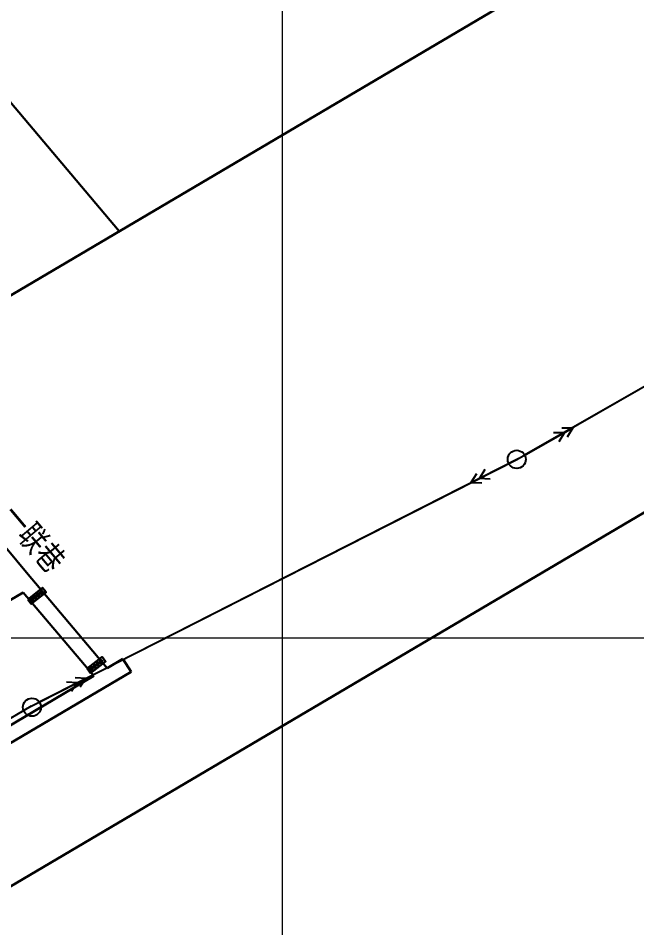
# Model space of a CAD drawing. Header units: millimetres. Extents: x 37412591 to 74834139, y 4258245 to 8527567.
# Drawn here: x 37415414.3 to 37415614.9, y 4259906 to 4260201 of the extents above; entities that cross this region are included whole.
import ezdxf

# ---------------------------------------------------------------- set-up
doc = ezdxf.new("R2010")
doc.units = ezdxf.units.MM
doc.layers.add('GXYZ', color=2, linetype='Continuous')
doc.layers.add('JMD', color=6, linetype='Continuous')
doc.layers.add('保安煤柱线', color=1, linetype='线圈线（保安煤柱线） ----0-----0----0-----0----0-----0--', lineweight=30)
doc.styles.add('标准', font='SimSun.ttf', dxfattribs={"width": 0.667})
doc.linetypes.add('442', pattern='A,5,[175,AAA.SHX,S=1,R=90,X=0,Y=0],5', length=10)
doc.linetypes.add('FENCELINE1', pattern='A,6.35,-2.54,[133,ltypeshp.shx,S=2.54,R=0,X=-2.54,Y=0],-2.54,25.4', length=36.83)
doc.linetypes.add('低压线', pattern='A,3,[13,SYBLTYPE.SHX,S=0.25,R=0,X=0,Y=0],2,[43,SYBLTYPE.SHX,S=0.05,R=0,X=0,Y=0],2,[13,SYBLTYPE.SHX,S=0.25,R=180,X=0,Y=0],7', length=14)
doc.linetypes.add('线圈线（保安煤柱线） ----0-----0----0-----0----0-----0--', pattern='A,14.5,-2,[133,ltypeshp.shx,S=0.5,R=0,X=0,Y=0],-3,25.4', length=44.9)

# ---------------------------------------------------------------- blocks, each defined once
blk = doc.blocks.new('gc013a')
at = {"linetype": 'Continuous'}
blk.add_line((0.5, 0), (4, 0), dxfattribs=at)
at = {"linetype": 'Continuous', "flags": 128}
for points in [[(2.772, 0.354), (3.384, 0), (2.772, -0.354)], [(3.388, 0.354), (4, 0), (3.388, -0.354)]]:
    blk.add_lwpolyline(points, dxfattribs=at)
blk = doc.blocks.new('调节')
at = {"layer": 'JMD', "color": 5, "linetype": 'Continuous', "lineweight": 30}
for p, q in [((-0.18, 3.8), (-2.23, 2.77)), ((-0.63, 3.36), (-1.49, 1.76)), ((0.25, 3.24), (-0.61, 1.64)), ((0.36, 2.19), (-0.5, 0.59)), ((1.25, 2.07), (0.39, 0.47)), ((1.36, 1.01), (0.5, -0.59)), ((2.24, 0.9), (1.39, -0.7)), ((2.35, -0.16), (1.49, -1.76)), ((3.24, -0.27), (2.38, -1.87)), ((4.24, -1.45), (2.49, -2.93))]:
    blk.add_line(p, q, dxfattribs=at)
blk.add_lwpolyline([(-0.74, 4.41), (4.24, -1.45), (2.49, -2.93), (-2.49, 2.93)], close=True, dxfattribs=at)

msp = doc.modelspace()

# ---------------------------------------------------------------- linework, layer by layer
at = {"linetype": 'ByBlock', "lineweight": 20}
for p, q in [((37415500, 4258300.88, 4910.12), (37415500, 4263462.94, 4910.12)), ((37416981.26, 4260000, 4910.12), (37415274.16, 4260000, 4910.12))]:
    msp.add_line(p, q, dxfattribs=at)
at = {"color": 2, "linetype": '低压线'}
for p, q in [((37415575.99, 4260057.93, 4910.12), (37415797.23, 4260184.81, 4910.12)), ((37415578.54, 4260059.36, 4910.12), (37415797.23, 4260184.81, 4910.12)), ((37415418.49, 4259977.92, 4910.12), (37415575.99, 4260057.93, 4910.12)), ((37415421.1, 4259979.25, 4910.12), (37415576.72, 4260058.3, 4910.12))]:
    msp.add_line(p, q, dxfattribs=at)
at = {"color": 0, "lineweight": 30, "ltscale": 5}
for p, q in [((37415417.01, 4260021.26), (37415399.95, 4260041.46)), ((37415443.19, 4259990.27), (37415417.01, 4260021.26)), ((37415438.82, 4259987.69), (37415415.91, 4260014.81)), ((37415344.11, 4259931.8), (37415438.82, 4259987.69))]:
    msp.add_line(p, q, dxfattribs=at)
msp.add_lwpolyline([(37415336.07, 4259967.7), (37415415.91, 4260014.81)], dxfattribs=at)
at = {"color": 0, "lineweight": 30, "ltscale": 5, "flags": 128}
for points in [[(37415443.19, 4259990.27), (37415448.26, 4259993.26)], [(37415450.94, 4259989.03), (37415448.26, 4259993.26)], [(37415347.19, 4259927.82), (37415450.94, 4259989.03)]]:
    msp.add_lwpolyline(points, dxfattribs=at)
at = {"ltscale": 5}
for centre in [(37415575.99, 4260057.93, 4910.12), (37415418.78, 4259977.56, 4910.12)]:
    msp.add_circle(centre, 2.93, dxfattribs=at)
at = {"layer": 'GXYZ', "color": 2}
for p, q in [((37415575.99, 4260057.93, 4910.12), (37415797.23, 4260184.81, 4910.12)), ((37415578.54, 4260059.36, 4910.12), (37415797.23, 4260184.81, 4910.12)), ((37415418.49, 4259977.92, 4910.12), (37415575.99, 4260057.93, 4910.12)), ((37415421.1, 4259979.25, 4910.12), (37415576.72, 4260058.3, 4910.12))]:
    msp.add_line(p, q, dxfattribs=at)
at = {"layer": 'GXYZ'}
for centre in [(37415575.99, 4260057.93, 4910.12), (37415418.78, 4259977.56, 4910.12)]:
    msp.add_circle(centre, 2.93, dxfattribs=at)
at = {"layer": '保安煤柱线', "color": 1, "linetype": 'FENCELINE1', "lineweight": 30, "ltscale": 2}
msp.add_line((37415447.09, 4260131.9, 4909.61), (37414951.24, 4260718.83, 4950.29), dxfattribs=at)
at = {"layer": '保安煤柱线', "color": 1, "linetype": 'FENCELINE1', "lineweight": 30, "ltscale": 2, "flags": 128}
for points in [[(37414216.78, 4259405.97), (37416033.58, 4260477.96)], [(37414324.8, 4259278.12), (37416041.37, 4260290.96)]]:
    msp.add_lwpolyline(points, dxfattribs=at)

# ---------------------------------------------------------------- block references
at = {"xscale": 0.8000000000000151, "yscale": 0.8000000000000151, "zscale": 0.8000000000000151, "rotation": 87.72010968780573}
for p in [(37415420.96, 4260012.95, 0), (37415440.23, 4259990.54, 4910.12)]:
    msp.add_blockref('调节', p, dxfattribs=at)
at = {"layer": 'GXYZ', "linetype": 'Continuous'}
for p, xscale, yscale, rotation in [((37415576.72, 4260058.3, 4910.12), 5.000000000948609, 5.000000000948609, 29.41789801985781), ((37415418.49, 4259977.92, 4910.12), 5.000000002637242, 5.000000002637242, 26.92770657435373)]:
    msp.add_blockref('gc013a', p, dxfattribs=dict(at, xscale=xscale, yscale=yscale, rotation=rotation))
at = {"layer": 'GXYZ'}
for p, xscale, yscale, rotation in [((37415578.98, 4260059.35, 4910.12), 4.999999996745487, 4.999999996745487, 206.6946664718187), ((37415420.64, 4259979.2, 4910.12), 4.999999997148083, 4.999999997148083, 210.7435799882485)]:
    msp.add_blockref('gc013a', p, dxfattribs=dict(at, xscale=xscale, yscale=yscale, rotation=rotation))

# ---------------------------------------------------------------- texts
at = {"color": 7, "linetype": '442', "lineweight": 30, "ltscale": 0.005, "style": '标准', "width": 0.78}
msp.add_text('一联巷', height=7.711, rotation=310.1019, dxfattribs=at).set_placement((37415408.45, 4260039.37, 3546.77))

doc.saveas('drawing.dxf')
